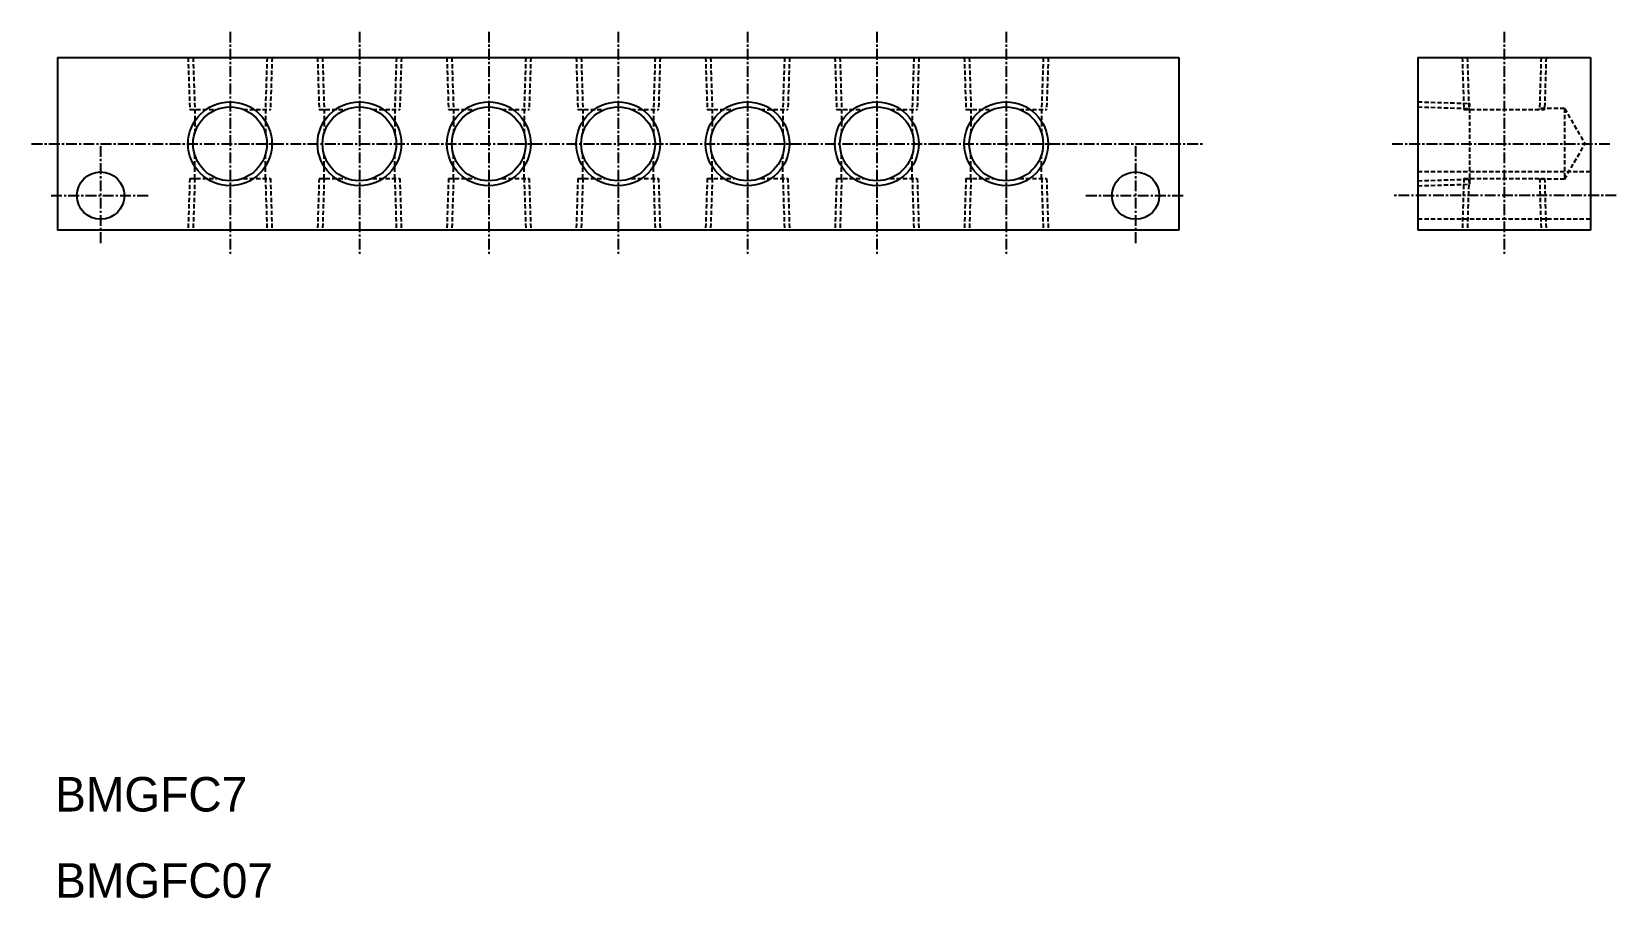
# Model space of a CAD drawing. Extents: x 3704 to 3888, y 10897 to 10998.
import ezdxf

# ---------------------------------------------------------------- set-up
doc = ezdxf.new("R2010")
doc.units = 0
doc.linetypes.add('CENTER', pattern=[2, 1.25, -0.25, 0.25, -0.25])
doc.linetypes.add('DASHED', pattern=[0.75, 0.5, -0.25])
doc.layers.get('0').update_dxf_attribs({"linetype": 'CONTINUOUS'})
doc.layers.add('CENTER', color=1, linetype='CENTER')

msp = doc.modelspace()

# ---------------------------------------------------------------- linework, layer by layer
at = {"color": 7, "linetype": 'CONTINUOUS'}
for p, q in [((3706.95, 10994.65), (3836.95, 10994.65)), ((3706.95, 10994.65), (3706.95, 10974.65)), ((3836.95, 10994.65), (3836.95, 10974.65)), ((3864.69, 10994.65), (3864.69, 10974.65)), ((3864.69, 10994.65), (3884.69, 10994.65)), ((3884.69, 10994.65), (3884.69, 10974.65)), ((3836.95, 10974.65), (3706.95, 10974.65)), ((3884.69, 10974.65), (3864.69, 10974.65))]:
    msp.add_line(p, q, dxfattribs=at)
at = {"color": 3, "linetype": 'DASHED'}
for p, q in [((3722.09, 10994.65), (3722.28, 10988.65)), ((3722.67, 10994.65), (3722.86, 10988.65)), ((3731.24, 10994.65), (3731.05, 10988.65)), ((3731.82, 10994.65), (3731.63, 10988.65)), ((3737.09, 10994.65), (3737.28, 10988.65)), ((3737.67, 10994.65), (3737.86, 10988.65)), ((3746.24, 10994.65), (3746.05, 10988.65)), ((3746.82, 10994.65), (3746.63, 10988.65)), ((3752.09, 10994.65), (3752.28, 10988.65)), ((3752.67, 10994.65), (3752.86, 10988.65)), ((3761.24, 10994.65), (3761.05, 10988.65)), ((3761.82, 10994.65), (3761.63, 10988.65)), ((3767.09, 10994.65), (3767.28, 10988.65)), ((3767.67, 10994.65), (3767.86, 10988.65)), ((3776.24, 10994.65), (3776.05, 10988.65)), ((3776.82, 10994.65), (3776.63, 10988.65)), ((3782.09, 10994.65), (3782.28, 10988.65)), ((3782.67, 10994.65), (3782.86, 10988.65)), ((3791.24, 10994.65), (3791.05, 10988.65)), ((3791.82, 10994.65), (3791.63, 10988.65)), ((3797.09, 10994.65), (3797.28, 10988.65)), ((3797.67, 10994.65), (3797.86, 10988.65)), ((3806.24, 10994.65), (3806.05, 10988.65)), ((3806.82, 10994.65), (3806.63, 10988.65)), ((3812.09, 10994.65), (3812.28, 10988.65)), ((3812.67, 10994.65), (3812.86, 10988.65)), ((3821.24, 10994.65), (3821.05, 10988.65)), ((3821.82, 10994.65), (3821.63, 10988.65)), ((3869.83, 10994.65), (3870.01, 10988.65)), ((3870.41, 10994.65), (3870.6, 10988.65)), ((3878.97, 10994.65), (3878.79, 10988.65)), ((3879.55, 10994.65), (3879.37, 10988.65)), ((3864.69, 10989.52), (3870.69, 10989.33)), ((3722.28, 10988.65), (3725.42, 10988.65)), ((3722.86, 10988.65), (3722.86, 10985.9)), ((3728.48, 10988.65), (3731.63, 10988.65)), ((3731.05, 10988.65), (3731.05, 10985.9)), ((3737.28, 10988.65), (3740.42, 10988.65)), ((3737.86, 10988.65), (3737.86, 10985.9)), ((3743.48, 10988.65), (3746.63, 10988.65)), ((3746.05, 10988.65), (3746.05, 10985.9)), ((3752.28, 10988.65), (3755.42, 10988.65)), ((3752.86, 10988.65), (3752.86, 10985.9)), ((3758.48, 10988.65), (3761.63, 10988.65)), ((3761.05, 10988.65), (3761.05, 10985.9)), ((3767.28, 10988.65), (3770.42, 10988.65)), ((3767.86, 10988.65), (3767.86, 10985.9)), ((3773.48, 10988.65), (3776.63, 10988.65)), ((3776.05, 10988.65), (3776.05, 10985.9)), ((3782.28, 10988.65), (3785.42, 10988.65)), ((3782.86, 10988.65), (3782.86, 10985.9)), ((3788.48, 10988.65), (3791.63, 10988.65)), ((3791.05, 10988.65), (3791.05, 10985.9)), ((3797.28, 10988.65), (3800.42, 10988.65)), ((3797.86, 10988.65), (3797.86, 10985.9)), ((3803.48, 10988.65), (3806.63, 10988.65)), ((3806.05, 10988.65), (3806.05, 10985.9)), ((3812.28, 10988.65), (3815.42, 10988.65)), ((3812.86, 10988.65), (3812.86, 10985.9)), ((3818.48, 10988.65), (3821.63, 10988.65)), ((3821.05, 10988.65), (3821.05, 10985.9)), ((3864.69, 10988.93), (3870.69, 10988.75)), ((3870.01, 10988.65), (3879.37, 10988.65)), ((3870.6, 10988.75), (3870.69, 10988.75)), ((3870.6, 10988.65), (3870.6, 10988.75)), ((3870.69, 10979.97), (3870.69, 10989.33)), ((3881.69, 10988.75), (3878.79, 10988.75)), ((3878.79, 10988.65), (3878.79, 10988.75)), ((3881.69, 10988.75), (3881.69, 10980.56)), ((3881.69, 10988.75), (3884.06, 10984.65)), ((3881.69, 10980.56), (3884.06, 10984.65)), ((3722.86, 10980.65), (3722.86, 10983.4)), ((3731.05, 10980.65), (3731.05, 10983.4)), ((3737.86, 10980.65), (3737.86, 10983.4)), ((3746.05, 10980.65), (3746.05, 10983.4)), ((3752.86, 10980.65), (3752.86, 10983.4)), ((3761.05, 10980.65), (3761.05, 10983.4)), ((3767.86, 10980.65), (3767.86, 10983.4)), ((3776.05, 10980.65), (3776.05, 10983.4)), ((3782.86, 10980.65), (3782.86, 10983.4)), ((3791.05, 10980.65), (3791.05, 10983.4)), ((3797.86, 10980.65), (3797.86, 10983.4)), ((3806.05, 10980.65), (3806.05, 10983.4)), ((3812.86, 10980.65), (3812.86, 10983.4)), ((3821.05, 10980.65), (3821.05, 10983.4)), ((3722.28, 10980.65), (3722.09, 10974.65)), ((3722.28, 10980.65), (3725.42, 10980.65)), ((3722.86, 10980.65), (3722.67, 10974.65)), ((3728.48, 10980.65), (3731.63, 10980.65)), ((3731.05, 10980.65), (3731.24, 10974.65)), ((3731.63, 10980.65), (3731.82, 10974.65)), ((3737.28, 10980.65), (3737.09, 10974.65)), ((3737.28, 10980.65), (3740.42, 10980.65)), ((3737.86, 10980.65), (3737.67, 10974.65)), ((3743.48, 10980.65), (3746.63, 10980.65)), ((3746.05, 10980.65), (3746.24, 10974.65)), ((3746.63, 10980.65), (3746.82, 10974.65)), ((3752.28, 10980.65), (3752.09, 10974.65)), ((3752.28, 10980.65), (3755.42, 10980.65)), ((3752.86, 10980.65), (3752.67, 10974.65)), ((3758.48, 10980.65), (3761.63, 10980.65)), ((3761.05, 10980.65), (3761.24, 10974.65)), ((3761.63, 10980.65), (3761.82, 10974.65)), ((3767.28, 10980.65), (3767.09, 10974.65)), ((3767.28, 10980.65), (3770.42, 10980.65)), ((3767.86, 10980.65), (3767.67, 10974.65)), ((3773.48, 10980.65), (3776.63, 10980.65)), ((3776.05, 10980.65), (3776.24, 10974.65)), ((3776.63, 10980.65), (3776.82, 10974.65)), ((3782.28, 10980.65), (3782.09, 10974.65)), ((3782.28, 10980.65), (3785.42, 10980.65)), ((3782.86, 10980.65), (3782.67, 10974.65)), ((3788.48, 10980.65), (3791.63, 10980.65)), ((3791.05, 10980.65), (3791.24, 10974.65)), ((3791.63, 10980.65), (3791.82, 10974.65)), ((3797.28, 10980.65), (3797.09, 10974.65)), ((3797.28, 10980.65), (3800.42, 10980.65)), ((3797.86, 10980.65), (3797.67, 10974.65)), ((3803.48, 10980.65), (3806.63, 10980.65)), ((3806.05, 10980.65), (3806.24, 10974.65)), ((3806.63, 10980.65), (3806.82, 10974.65)), ((3812.28, 10980.65), (3812.09, 10974.65)), ((3812.28, 10980.65), (3815.42, 10980.65)), ((3812.86, 10980.65), (3812.67, 10974.65)), ((3818.48, 10980.65), (3821.63, 10980.65)), ((3821.05, 10980.65), (3821.24, 10974.65)), ((3821.63, 10980.65), (3821.82, 10974.65)), ((3884.69, 10981.4), (3864.69, 10981.4)), ((3864.69, 10980.37), (3870.69, 10980.56)), ((3870.01, 10980.65), (3869.83, 10974.65)), ((3870.01, 10980.65), (3879.37, 10980.65)), ((3870.6, 10980.65), (3870.41, 10974.65)), ((3870.6, 10980.65), (3870.6, 10980.56)), ((3870.6, 10980.56), (3870.69, 10980.56)), ((3878.79, 10980.65), (3878.97, 10974.65)), ((3878.79, 10980.65), (3878.79, 10980.56)), ((3881.69, 10980.56), (3878.79, 10980.56)), ((3879.37, 10980.65), (3879.55, 10974.65)), ((3864.69, 10979.79), (3870.69, 10979.97)), ((3884.69, 10975.9), (3864.69, 10975.9))]:
    msp.add_line(p, q, dxfattribs=at)
at = {"color": 3, "linetype": 'CONTINUOUS'}
for centre in [(3726.95, 10984.65), (3741.95, 10984.65), (3756.95, 10984.65), (3771.95, 10984.65), (3786.95, 10984.65), (3801.95, 10984.65), (3816.95, 10984.65)]:
    msp.add_circle(centre, 4.86, dxfattribs=at)
at = {"color": 7, "linetype": 'CONTINUOUS'}
for centre, radius in [((3726.95, 10984.65), 4.28), ((3741.95, 10984.65), 4.28), ((3756.95, 10984.65), 4.28), ((3771.95, 10984.65), 4.28), ((3786.95, 10984.65), 4.28), ((3801.95, 10984.65), 4.28), ((3816.95, 10984.65), 4.28), ((3711.95, 10978.65), 2.75), ((3831.95, 10978.65), 2.75)]:
    msp.add_circle(centre, radius, dxfattribs=at)
at = {"layer": 'CENTER', "color": 1, "linetype": 'CENTER'}
for p, q in [((3726.95, 10997.65), (3726.95, 10971.65)), ((3741.95, 10997.65), (3741.95, 10971.65)), ((3756.95, 10997.65), (3756.95, 10971.65)), ((3771.95, 10997.65), (3771.95, 10971.65)), ((3786.95, 10997.65), (3786.95, 10971.65)), ((3801.95, 10997.65), (3801.95, 10971.65)), ((3816.95, 10997.65), (3816.95, 10971.65)), ((3874.69, 10997.65), (3874.69, 10971.65)), ((3703.95, 10984.65), (3839.95, 10984.65)), ((3711.95, 10984.4), (3711.95, 10972.9)), ((3831.95, 10984.4), (3831.95, 10972.9)), ((3861.69, 10984.65), (3887.06, 10984.65)), ((3706.2, 10978.65), (3717.7, 10978.65)), ((3826.2, 10978.65), (3837.7, 10978.65)), ((3887.69, 10978.65), (3861.69, 10978.65))]:
    msp.add_line(p, q, dxfattribs=at)

# ---------------------------------------------------------------- texts
at = {"color": 7, "linetype": 'CONTINUOUS'}
for s, p in [('BMGFC7', (3706.67, 10907.25)), ('BMGFC07', (3706.67, 10897.25))]:
    msp.add_text(s, height=4, dxfattribs=at).set_placement(p)

doc.saveas('drawing.dxf')
